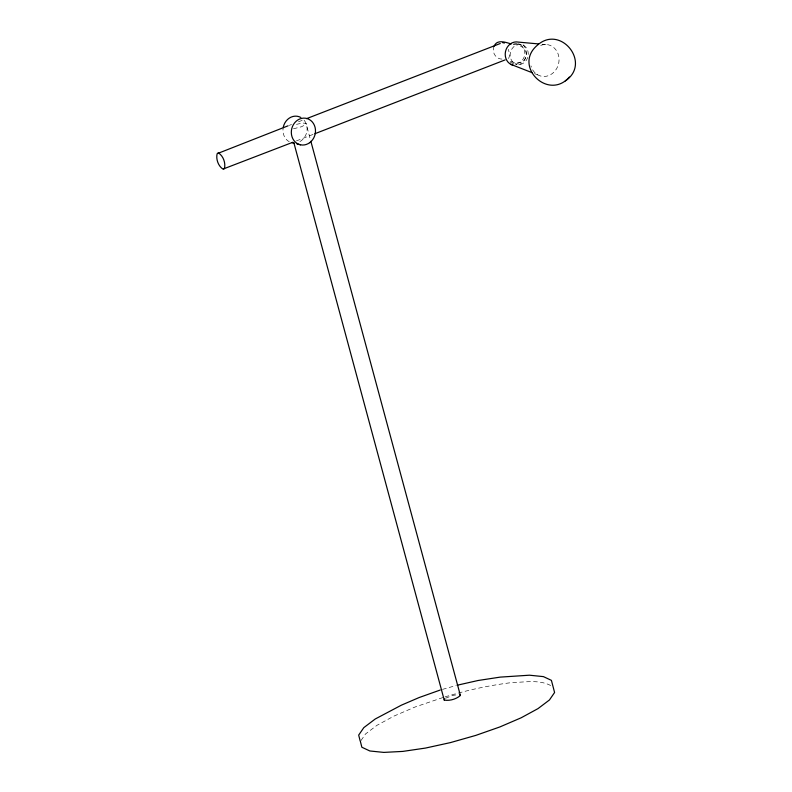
<?xml version="1.0" encoding="UTF-8"?>
<svg xmlns="http://www.w3.org/2000/svg" width="792" height="792" viewBox="0 0 792 792"><rect width="100%" height="100%" fill="white"/><g stroke="black" fill="none" stroke-linecap="round" stroke-linejoin="round"><path stroke-width="0.59" stroke-dasharray="3.96 2.97" d="M494.109 46.213C491.357 52.074 495.822 59.281 502.415 59.133M361.033 740.5L365.548 733.956L376.962 725.333L393.872 716.136L415.107 706.989L443.857 697.217M508.583 58.568L509.731 55.331L508.434 49.322M445.5 698.247L452.846 695.396L458.429 694.574M289.258 125.364L291.565 124.473M298.485 121.79L303.098 119.998M296.436 140.877L313.731 134.165M296.475 124.354L302.593 123.017L306.019 123.364L310.533 140.075M442.481 689.396L455.954 685.565M445.005 696.891C466.943 690.169 489.426 685.308 512.206 682.526C525.047 682.328 539.322 679.269 551.133 685.773M293.426 128.789L301.564 126.74L305.712 124.473L306.019 123.364M542.104 44.233L548.074 44.768M517.909 43.748L521.334 44.55M513.582 44.51C520.077 44.372 527.67 48.807 526.007 56.182C524.888 64.409 515.057 63.677 509.404 60.786M514.8 63.865L517.087 64.409A10.147 8.999 -76.8 0 1 512.117 48.619A10.147 8.999 -76.8 0 1 527.323 49.51A10.147 8.999 -76.8 0 1 519.433 64.548M534.452 73.587L537.847 74.913M513.216 44.164A10.147 8.999 -76.8 0 1 524.74 51.569A10.147 8.999 -76.8 0 1 516.008 63.736M513.662 63.598A10.147 8.999 -76.8 0 1 509.533 61.35M523.067 44.718A11.84 10.504 -76.8 0 1 518.78 64.776M540.639 45.421A16.078 14.256 -76.8 0 1 558.479 55.143A16.078 14.256 -76.8 0 1 548.767 75.547A16.078 14.256 -76.8 0 1 530.937 65.825M304.088 120.166A13.533 11.999 -76.8 0 1 299.445 141.847M289.248 141.758A13.533 11.999 -76.8 0 1 283.279 127.156"/><path stroke-width="1.19" d="M494.109 46.213C496.98 38.917 505.88 42.382 511.246 43.966M444.55 698.97L444.233 700.078C449.658 701.068 456.261 699.148 460.39 695.495L310.85 141.263M565.29 80.923C591.654 63.439 561.043 24.621 537.778 44.877C512.236 65.588 548.193 101.406 569.369 77.052M288.11 125.809L217.137 153.697C215.8 159.113 218.245 166.043 222.958 169.112L292.981 142.214M223.799 169.052L224.443 168.458C225.779 163.043 223.334 156.103 218.622 153.044L217.78 153.094M306.553 118.651L500.247 43.511M314.889 133.719L505.118 59.915M440.233 690.03L419.107 697.554L401.356 705.187L375.25 718.987L363.835 727.62L358.687 735.085L360.142 740.896M457.083 685.248L478.051 680.506L500.207 677.12L529.472 675.2L543.431 676.625L551.41 680.358L554.588 692.505L549.44 699.979L538.016 708.612L521.116 717.809L499.871 726.947L475.745 735.412L450.371 742.619L425.482 748.074L402.772 751.41L383.793 752.4L369.844 750.974L361.855 747.232L360.39 741.431M502.554 42.61L504.395 43.045M538.53 43.916L518.265 42.095A11.84 10.504 -76.8 0 0 505.504 51.529A11.84 10.504 -76.8 0 0 513.305 65.251M292.198 142.837L294.584 143.401M296.98 143.966L300.574 144.807M510.731 64.31L532.194 72.706M459.598 694.693L460.261 695.01M293.862 142.758L444.233 700.078M283.279 127.156A13.533 11.999 -76.8 0 1 300.812 117.454M309.712 142.669A13.533 11.999 -76.8 0 0 309.177 119.424A13.533 11.999 -76.8 0 0 291.317 132.64A13.533 11.999 -76.8 0 0 309.712 142.669"/></g></svg>
